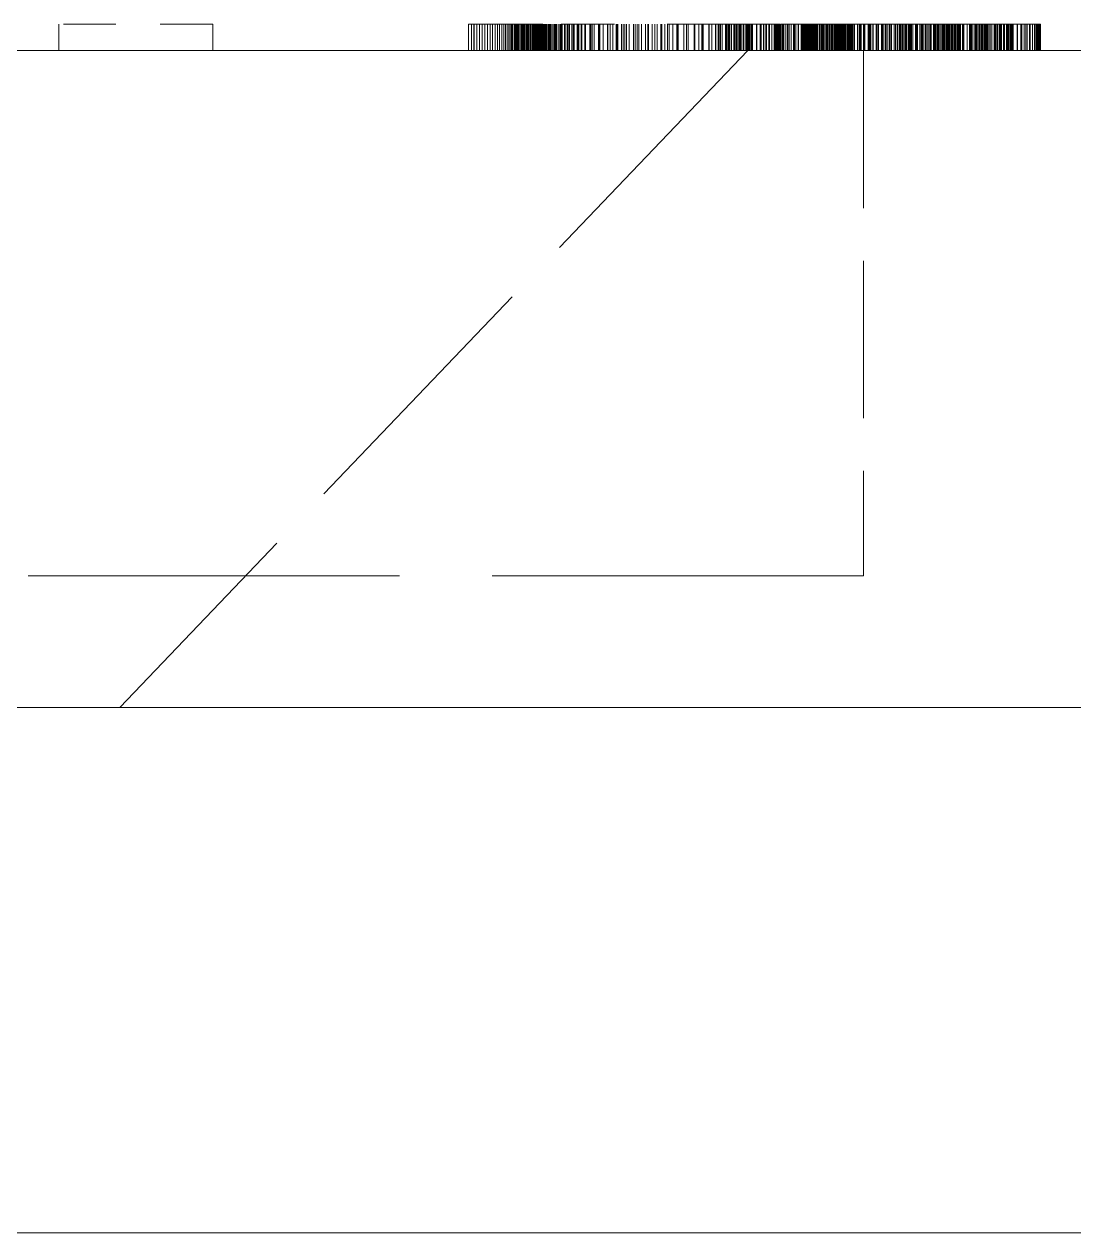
# Model space of a CAD drawing. Extents: x 23 to 587, y 4 to 413.
# Drawn here: x 219.877 to 221.875, y 192.674 to 194.974 of the extents above; entities that cross this region are included whole.
import ezdxf

# ---------------------------------------------------------------- set-up
doc = ezdxf.new("R2010")
doc.units = 0
doc.linetypes.add('DASHED', pattern=[15, 12, -3])
doc.layers.get('0').update_dxf_attribs({"lineweight": 13})

# ---------------------------------------------------------------- blocks, each defined once
blk = doc.blocks.new('BLOCK372')
at = {"color": 7, "linetype": 'DASHED', "lineweight": 13, "ltscale": 0.005423}
blk.add_line((229.6719, 127), (229.455, 127), dxfattribs=at)
at = {"color": 7, "linetype": 'DASHED', "lineweight": 13, "ltscale": 0.0025}
for p, q in [((229.455, 126.9), (229.455, 127)), ((230.0403, 126.9), (230.0403, 127)), ((231.0136, 126.9), (231.0136, 127)), ((231.0244, 126.9), (231.0244, 127)), ((231.0341, 126.9), (231.0341, 127)), ((231.035, 126.9), (231.035, 127)), ((231.0455, 126.9), (231.0455, 127)), ((231.0558, 126.9), (231.0558, 127)), ((231.066, 126.9), (231.066, 127)), ((231.076, 126.9), (231.076, 127)), ((231.0859, 126.9), (231.0859, 127)), ((231.0956, 126.9), (231.0956, 127)), ((231.1051, 126.9), (231.1051, 127)), ((231.1145, 126.9), (231.1145, 127)), ((231.1236, 126.9), (231.1236, 127)), ((231.1321, 126.9), (231.1321, 127)), ((231.1401, 126.9), (231.1401, 127)), ((231.1476, 126.9), (231.1476, 127)), ((231.1545, 126.9), (231.1545, 127)), ((231.1609, 126.9), (231.1609, 127)), ((231.1668, 126.9), (231.1668, 127)), ((231.1721, 126.9), (231.1721, 127)), ((231.177, 126.9), (231.177, 127)), ((231.1812, 126.9), (231.1812, 127)), ((231.1879, 126.9), (231.1879, 127)), ((231.1882, 126.9), (231.1882, 127)), ((231.1889, 126.9), (231.1889, 127)), ((231.1899, 126.9), (231.1899, 127)), ((231.1912, 126.9), (231.1912, 127)), ((231.1928, 126.9), (231.1928, 127)), ((231.1949, 126.9), (231.1949, 127)), ((231.1971, 126.9), (231.1971, 127)), ((231.1999, 126.9), (231.1999, 127)), ((231.2027, 126.9), (231.2027, 127)), ((231.2043, 126.9), (231.2043, 127)), ((231.2093, 126.9), (231.2093, 127)), ((231.2097, 126.9), (231.2097, 127)), ((231.2147, 126.9), (231.2147, 127)), ((231.2165, 126.9), (231.2165, 127)), ((231.2179, 126.9), (231.2179, 127)), ((231.2207, 126.9), (231.2207, 127)), ((231.2223, 126.9), (231.2223, 127)), ((231.2272, 126.9), (231.2272, 127)), ((231.2273, 126.9), (231.2273, 127)), ((231.2279, 126.9), (231.2279, 127)), ((231.2335, 126.9), (231.2335, 127)), ((231.2343, 126.9), (231.2343, 127)), ((231.2376, 126.9), (231.2376, 127)), ((231.2388, 126.9), (231.2388, 127)), ((231.2419, 126.9), (231.2419, 127)), ((231.244, 126.9), (231.244, 127)), ((231.2491, 126.9), (231.2491, 127)), ((231.2492, 126.9), (231.2492, 127)), ((231.25, 126.9), (231.25, 127)), ((231.2541, 126.9), (231.2541, 127)), ((231.2586, 126.9), (231.2586, 127)), ((231.2589, 126.9), (231.2589, 127)), ((231.2619, 126.9), (231.2619, 127)), ((231.2636, 126.9), (231.2636, 127)), ((231.2677, 126.9), (231.2677, 127)), ((231.2681, 126.9), (231.2681, 127)), ((231.2723, 126.9), (231.2723, 127)), ((231.2758, 126.9), (231.2758, 127)), ((231.2763, 126.9), (231.2763, 127)), ((231.2774, 126.9), (231.2774, 127)), ((231.2799, 126.9), (231.2799, 127)), ((231.2832, 126.9), (231.2832, 127)), ((231.2861, 126.9), (231.2861, 127)), ((231.2874, 126.9), (231.2874, 127)), ((231.2887, 126.9), (231.2887, 127)), ((231.2908, 126.9), (231.2908, 127)), ((231.291, 126.9), (231.291, 127)), ((231.2916, 126.9), (231.2916, 127)), ((231.2921, 126.9), (231.2921, 127)), ((231.2927, 126.9), (231.2927, 127)), ((231.293, 126.9), (231.293, 127)), ((231.2941, 126.9), (231.2941, 127)), ((231.2946, 126.9), (231.2946, 127)), ((231.2953, 126.9), (231.2953, 127)), ((231.2959, 126.9), (231.2959, 127)), ((231.2977, 126.9), (231.2977, 127)), ((231.2979, 126.9), (231.2979, 127)), ((231.2995, 126.9), (231.2995, 127)), ((231.3029, 126.9), (231.3029, 127)), ((231.3053, 126.9), (231.3053, 127)), ((231.307, 126.9), (231.307, 127)), ((231.3089, 126.9), (231.3089, 127)), ((231.3094, 126.9), (231.3094, 127)), ((231.3126, 126.9), (231.3126, 127)), ((231.3174, 126.9), (231.3174, 127)), ((231.3203, 126.9), (231.3203, 127)), ((231.3215, 126.9), (231.3215, 127)), ((231.3243, 126.9), (231.3243, 127)), ((231.3269, 126.9), (231.3269, 127)), ((231.3319, 126.9), (231.3319, 127)), ((231.3321, 126.9), (231.3321, 127)), ((231.3377, 126.9), (231.3377, 127)), ((231.3427, 126.9), (231.3427, 127)), ((231.3444, 126.9), (231.3444, 127)), ((231.348, 126.9), (231.348, 127)), ((231.35, 126.9), (231.35, 127)), ((231.3571, 126.9), (231.3571, 127)), ((231.3625, 126.9), (231.3625, 127)), ((231.3637, 126.9), (231.3637, 127)), ((231.3673, 126.9), (231.3673, 127)), ((231.3703, 126.9), (231.3703, 127)), ((231.3788, 126.9), (231.3788, 127)), ((231.3837, 126.9), (231.3837, 127)), ((231.384, 126.9), (231.384, 127)), ((231.39, 126.9), (231.39, 127)), ((231.3953, 126.9), (231.3953, 127)), ((231.398, 126.9), (231.398, 127)), ((231.4066, 126.9), (231.4066, 127)), ((231.4125, 126.9), (231.4125, 127)), ((231.4133, 126.9), (231.4133, 127)), ((231.416, 126.9), (231.416, 127)), ((231.4274, 126.9), (231.4274, 127)), ((231.4309, 126.9), (231.4309, 127)), ((231.4334, 126.9), (231.4334, 127)), ((231.4427, 126.9), (231.4427, 127)), ((231.4453, 126.9), (231.4453, 127)), ((231.4564, 126.9), (231.4564, 127)), ((231.4568, 126.9), (231.4568, 127)), ((231.4585, 126.9), (231.4585, 127)), ((231.4747, 126.9), (231.4747, 127)), ((231.4779, 126.9), (231.4779, 127)), ((231.4823, 126.9), (231.4823, 127)), ((231.4842, 126.9), (231.4842, 127)), ((231.4913, 126.9), (231.4913, 127)), ((231.5083, 126.9), (231.5083, 127)), ((231.5112, 126.9), (231.5112, 127)), ((231.5131, 126.9), (231.5131, 127)), ((231.5139, 126.9), (231.5139, 127)), ((231.5258, 126.9), (231.5258, 127)), ((231.5429, 126.9), (231.5429, 127)), ((231.5435, 126.9), (231.5435, 127)), ((231.5437, 126.9), (231.5437, 127)), ((231.5532, 126.9), (231.5532, 127)), ((231.5623, 126.9), (231.5623, 127)), ((231.5755, 126.9), (231.5755, 127)), ((231.5775, 126.9), (231.5775, 127)), ((231.582, 126.9), (231.582, 127)), ((231.5958, 126.9), (231.5958, 127)), ((231.6027, 126.9), (231.6027, 127)), ((231.609, 126.9), (231.609, 127)), ((231.6151, 126.9), (231.6151, 127)), ((231.6246, 126.9), (231.6246, 127)), ((231.6417, 126.9), (231.6417, 127)), ((231.6474, 126.9), (231.6474, 127)), ((231.6555, 126.9), (231.6555, 127)), ((231.6622, 126.9), (231.6622, 127)), ((231.6714, 126.9), (231.6714, 127)), ((231.6878, 126.9), (231.6878, 127)), ((231.6964, 126.9), (231.6964, 127)), ((231.6989, 126.9), (231.6989, 127)), ((231.7128, 126.9), (231.7128, 127)), ((231.7225, 126.9), (231.7225, 127)), ((231.731, 126.9), (231.731, 127)), ((231.7451, 126.9), (231.7451, 127)), ((231.7496, 126.9), (231.7496, 127)), ((231.7609, 126.9), (231.7609, 127)), ((231.7714, 126.9), (231.7714, 127)), ((231.7778, 126.9), (231.7778, 127)), ((231.7908, 126.9), (231.7908, 127)), ((231.8065, 126.9), (231.8065, 127)), ((231.8089, 126.9), (231.8089, 127)), ((231.811, 126.9), (231.811, 127)), ((231.8331, 126.9), (231.8331, 127)), ((231.8428, 126.9), (231.8428, 127)), ((231.8435, 126.9), (231.8435, 127)), ((231.8496, 126.9), (231.8496, 127)), ((231.8719, 126.9), (231.8719, 127)), ((231.873, 126.9), (231.873, 127)), ((231.8752, 126.9), (231.8752, 127)), ((231.8902, 126.9), (231.8902, 127)), ((231.9018, 126.9), (231.9018, 127)), ((231.904, 126.9), (231.904, 127)), ((231.9072, 126.9), (231.9072, 127)), ((231.9283, 126.9), (231.9283, 127)), ((231.929, 126.9), (231.929, 127)), ((231.93, 126.9), (231.93, 127)), ((231.9391, 126.9), (231.9391, 127)), ((231.953, 126.9), (231.953, 127)), ((231.954, 126.9), (231.954, 127)), ((231.9548, 126.9), (231.9548, 127)), ((231.9638, 126.9), (231.9638, 127)), ((231.9675, 126.9), (231.9675, 127)), ((231.9722, 126.9), (231.9722, 127)), ((231.9732, 126.9), (231.9732, 127)), ((231.9791, 126.9), (231.9791, 127)), ((231.9912, 126.9), (231.9912, 127)), ((231.9924, 126.9), (231.9924, 127)), ((231.9968, 126.9), (231.9968, 127)), ((232.0018, 126.9), (232.0018, 127)), ((232.004, 126.9), (232.004, 127)), ((232.0078, 126.9), (232.0078, 127)), ((232.0139, 126.9), (232.0139, 127)), ((232.0229, 126.9), (232.0229, 127)), ((232.0231, 126.9), (232.0231, 127)), ((232.0273, 126.9), (232.0273, 127)), ((232.0319, 126.9), (232.0319, 127)), ((232.0366, 126.9), (232.0366, 127)), ((232.0428, 126.9), (232.0428, 127)), ((232.0465, 126.9), (232.0465, 127)), ((232.0489, 126.9), (232.0489, 127)), ((232.0508, 126.9), (232.0508, 127)), ((232.0584, 126.9), (232.0584, 127)), ((232.0597, 126.9), (232.0597, 127)), ((232.0613, 126.9), (232.0613, 127)), ((232.0687, 126.9), (232.0687, 127)), ((232.0691, 126.9), (232.0691, 127)), ((232.0725, 126.9), (232.0725, 127)), ((232.0771, 126.9), (232.0771, 127)), ((232.0772, 126.9), (232.0772, 127)), ((232.0786, 126.9), (232.0786, 127)), ((232.0827, 126.9), (232.0827, 127)), ((232.0836, 126.9), (232.0836, 127)), ((232.084, 126.9), (232.084, 127)), ((232.0887, 126.9), (232.0887, 127)), ((232.0891, 126.9), (232.0891, 127)), ((232.0922, 126.9), (232.0922, 127)), ((232.0925, 126.9), (232.0925, 127)), ((232.0926, 126.9), (232.0926, 127)), ((232.0928, 126.9), (232.0928, 127)), ((232.094, 126.9), (232.094, 127)), ((232.0941, 126.9), (232.0941, 127)), ((232.0948, 126.9), (232.0948, 127)), ((232.1098, 126.9), (232.1098, 127)), ((232.111, 126.9), (232.111, 127)), ((232.1237, 126.9), (232.1237, 127)), ((232.1278, 126.9), (232.1278, 127)), ((232.1365, 126.9), (232.1365, 127)), ((232.1428, 126.9), (232.1428, 127)), ((232.1482, 126.9), (232.1482, 127)), ((232.1562, 126.9), (232.1562, 127)), ((232.1587, 126.9), (232.1587, 127)), ((232.1679, 126.9), (232.1679, 127)), ((232.1681, 126.9), (232.1681, 127)), ((232.1763, 126.9), (232.1763, 127)), ((232.1779, 126.9), (232.1779, 127)), ((232.1797, 126.9), (232.1797, 127)), ((232.18, 126.9), (232.18, 127)), ((232.1807, 126.9), (232.1807, 127)), ((232.1816, 126.9), (232.1816, 127)), ((232.183, 126.9), (232.183, 127)), ((232.1833, 126.9), (232.1833, 127)), ((232.1846, 126.9), (232.1846, 127)), ((232.1862, 126.9), (232.1862, 127)), ((232.1867, 126.9), (232.1867, 127)), ((232.1889, 126.9), (232.1889, 127)), ((232.189, 126.9), (232.189, 127)), ((232.1913, 126.9), (232.1913, 127)), ((232.1917, 126.9), (232.1917, 127)), ((232.1933, 126.9), (232.1933, 127)), ((232.1945, 126.9), (232.1945, 127)), ((232.1949, 126.9), (232.1949, 127)), ((232.1961, 126.9), (232.1961, 127)), ((232.1961, 126.9), (232.1961, 127)), ((232.1963, 126.9), (232.1963, 127)), ((232.1973, 126.9), (232.1973, 127)), ((232.198, 126.9), (232.198, 127)), ((232.1983, 126.9), (232.1983, 127)), ((232.2011, 126.9), (232.2011, 127)), ((232.2015, 126.9), (232.2015, 127)), ((232.2065, 126.9), (232.2065, 127)), ((232.2096, 126.9), (232.2096, 127)), ((232.2125, 126.9), (232.2125, 127)), ((232.219, 126.9), (232.219, 127)), ((232.2191, 126.9), (232.2191, 127)), ((232.2261, 126.9), (232.2261, 127)), ((232.2294, 126.9), (232.2294, 127)), ((232.2337, 126.9), (232.2337, 127)), ((232.241, 126.9), (232.241, 127)), ((232.2418, 126.9), (232.2418, 127)), ((232.2504, 126.9), (232.2504, 127)), ((232.2537, 126.9), (232.2537, 127)), ((232.2595, 126.9), (232.2595, 127)), ((232.2676, 126.9), (232.2676, 127)), ((232.2691, 126.9), (232.2691, 127)), ((232.2792, 126.9), (232.2792, 127)), ((232.2826, 126.9), (232.2826, 127)), ((232.2834, 126.9), (232.2834, 127)), ((232.2838, 126.9), (232.2838, 127)), ((232.2845, 126.9), (232.2845, 127)), ((232.2859, 126.9), (232.2859, 127)), ((232.2871, 126.9), (232.2871, 127)), ((232.2895, 126.9), (232.2895, 127)), ((232.2897, 126.9), (232.2897, 127)), ((232.2913, 126.9), (232.2913, 127)), ((232.2946, 126.9), (232.2946, 127)), ((232.2971, 126.9), (232.2971, 127)), ((232.2988, 126.9), (232.2988, 127)), ((232.3007, 126.9), (232.3007, 127)), ((232.3012, 126.9), (232.3012, 127)), ((232.3044, 126.9), (232.3044, 127)), ((232.3092, 126.9), (232.3092, 127)), ((232.3121, 126.9), (232.3121, 127)), ((232.3133, 126.9), (232.3133, 127)), ((232.3161, 126.9), (232.3161, 127)), ((232.3163, 126.9), (232.3163, 127)), ((232.3169, 126.9), (232.3169, 127)), ((232.317, 126.9), (232.317, 127)), ((232.3187, 126.9), (232.3187, 127)), ((232.3187, 126.9), (232.3187, 127)), ((232.319, 126.9), (232.319, 127)), ((232.3217, 126.9), (232.3217, 127)), ((232.3222, 126.9), (232.3222, 127)), ((232.3237, 126.9), (232.3237, 127)), ((232.3239, 126.9), (232.3239, 127)), ((232.326, 126.9), (232.326, 127)), ((232.3267, 126.9), (232.3267, 127)), ((232.3295, 126.9), (232.3295, 127)), ((232.3316, 126.9), (232.3316, 127)), ((232.3343, 126.9), (232.3343, 127)), ((232.3345, 126.9), (232.3345, 127)), ((232.3362, 126.9), (232.3362, 127)), ((232.3385, 126.9), (232.3385, 127)), ((232.3398, 126.9), (232.3398, 127)), ((232.3418, 126.9), (232.3418, 127)), ((232.3434, 126.9), (232.3434, 127)), ((232.3489, 126.9), (232.3489, 127)), ((232.354, 126.9), (232.354, 127)), ((232.3542, 126.9), (232.3542, 127)), ((232.3555, 126.9), (232.3555, 127)), ((232.3591, 126.9), (232.3591, 127)), ((232.3621, 126.9), (232.3621, 127)), ((232.3662, 126.9), (232.3662, 127)), ((232.3706, 126.9), (232.3706, 127)), ((232.3755, 126.9), (232.3755, 127)), ((232.3757, 126.9), (232.3757, 127)), ((232.3799, 126.9), (232.3799, 127)), ((232.3818, 126.9), (232.3818, 127)), ((232.3871, 126.9), (232.3871, 127)), ((232.3898, 126.9), (232.3898, 127)), ((232.3951, 126.9), (232.3951, 127)), ((232.3983, 126.9), (232.3983, 127)), ((232.4043, 126.9), (232.4043, 127)), ((232.4051, 126.9), (232.4051, 127)), ((232.4078, 126.9), (232.4078, 127)), ((232.4119, 126.9), (232.4119, 127)), ((232.4149, 126.9), (232.4149, 127)), ((232.415, 126.9), (232.415, 127)), ((232.4154, 126.9), (232.4154, 127)), ((232.4157, 126.9), (232.4157, 127)), ((232.4164, 126.9), (232.4164, 127)), ((232.417, 126.9), (232.417, 127)), ((232.418, 126.9), (232.418, 127)), ((232.4189, 126.9), (232.4189, 127)), ((232.4192, 126.9), (232.4192, 127)), ((232.4202, 126.9), (232.4202, 127)), ((232.4213, 126.9), (232.4213, 127)), ((232.4227, 126.9), (232.4227, 127)), ((232.423, 126.9), (232.423, 127)), ((232.4243, 126.9), (232.4243, 127)), ((232.4251, 126.9), (232.4251, 127)), ((232.4252, 126.9), (232.4252, 127)), ((232.4276, 126.9), (232.4276, 127)), ((232.4285, 126.9), (232.4285, 127)), ((232.4303, 126.9), (232.4303, 127)), ((232.4314, 126.9), (232.4314, 127)), ((232.4345, 126.9), (232.4345, 127)), ((232.4349, 126.9), (232.4349, 127)), ((232.4356, 126.9), (232.4356, 127)), ((232.4371, 126.9), (232.4371, 127)), ((232.4402, 126.9), (232.4402, 127)), ((232.4423, 126.9), (232.4423, 127)), ((232.4452, 126.9), (232.4452, 127)), ((232.4482, 126.9), (232.4482, 127)), ((232.4486, 126.9), (232.4486, 127)), ((232.4502, 126.9), (232.4502, 127)), ((232.4503, 126.9), (232.4503, 127)), ((232.4506, 126.9), (232.4506, 127)), ((232.4507, 126.9), (232.4507, 127)), ((232.4565, 126.9), (232.4565, 127)), ((232.46, 126.9), (232.46, 127)), ((232.4628, 126.9), (232.4628, 127)), ((232.4664, 126.9), (232.4664, 127)), ((232.4695, 126.9), (232.4695, 127)), ((232.4697, 126.9), (232.4697, 127)), ((232.4704, 126.9), (232.4704, 127)), ((232.4716, 126.9), (232.4716, 127)), ((232.4741, 126.9), (232.4741, 127)), ((232.476, 126.9), (232.476, 127)), ((232.4817, 126.9), (232.4817, 127)), ((232.4831, 126.9), (232.4831, 127)), ((232.494, 126.9), (232.494, 127)), ((232.4941, 126.9), (232.4941, 127)), ((232.5001, 126.9), (232.5001, 127)), ((232.5029, 126.9), (232.5029, 127)), ((232.5049, 126.9), (232.5049, 127)), ((232.5057, 126.9), (232.5057, 127)), ((232.5074, 126.9), (232.5074, 127)), ((232.517, 126.9), (232.517, 127)), ((232.5176, 126.9), (232.5176, 127)), ((232.5216, 126.9), (232.5216, 127)), ((232.5347, 126.9), (232.5347, 127)), ((232.5353, 126.9), (232.5353, 127)), ((232.5354, 126.9), (232.5354, 127)), ((232.5367, 126.9), (232.5367, 127)), ((232.5405, 126.9), (232.5405, 127)), ((232.5449, 126.9), (232.5449, 127)), ((232.5523, 126.9), (232.5523, 127)), ((232.5541, 126.9), (232.5541, 127)), ((232.5646, 126.9), (232.5646, 127)), ((232.5673, 126.9), (232.5673, 127)), ((232.5685, 126.9), (232.5685, 127)), ((232.5693, 126.9), (232.5693, 127)), ((232.5738, 126.9), (232.5738, 127)), ((232.5852, 126.9), (232.5852, 127)), ((232.5875, 126.9), (232.5875, 127)), ((232.5892, 126.9), (232.5892, 127)), ((232.5945, 126.9), (232.5945, 127)), ((232.6008, 126.9), (232.6008, 127)), ((232.6024, 126.9), (232.6024, 127)), ((232.6069, 126.9), (232.6069, 127)), ((232.6143, 126.9), (232.6143, 127)), ((232.6163, 126.9), (232.6163, 127)), ((232.6203, 126.9), (232.6203, 127)), ((232.6231, 126.9), (232.6231, 127)), ((232.6334, 126.9), (232.6334, 127)), ((232.6386, 126.9), (232.6386, 127)), ((232.6392, 126.9), (232.6392, 127)), ((232.64, 126.9), (232.64, 127)), ((232.6459, 126.9), (232.6459, 127)), ((232.6473, 126.9), (232.6473, 127)), ((232.6478, 126.9), (232.6478, 127)), ((232.654, 126.9), (232.654, 127)), ((232.6575, 126.9), (232.6575, 127)), ((232.6632, 126.9), (232.6632, 127)), ((232.6645, 126.9), (232.6645, 127)), ((232.6662, 126.9), (232.6662, 127)), ((232.6719, 126.9), (232.6719, 127)), ((232.677, 126.9), (232.677, 127)), ((232.6796, 126.9), (232.6796, 127)), ((232.6823, 126.9), (232.6823, 127)), ((232.6882, 126.9), (232.6882, 127)), ((232.6906, 126.9), (232.6906, 127)), ((232.6929, 126.9), (232.6929, 127)), ((232.6955, 126.9), (232.6955, 127)), ((232.697, 126.9), (232.697, 127)), ((232.6995, 126.9), (232.6995, 127)), ((232.7046, 126.9), (232.7046, 127)), ((232.7142, 126.9), (232.7142, 127)), ((232.7159, 126.9), (232.7159, 127)), ((232.7178, 126.9), (232.7178, 127)), ((232.7185, 126.9), (232.7185, 127)), ((232.7202, 126.9), (232.7202, 127)), ((232.7228, 126.9), (232.7228, 127)), ((232.7317, 126.9), (232.7317, 127)), ((232.7369, 126.9), (232.7369, 127)), ((232.7374, 126.9), (232.7374, 127)), ((232.7409, 126.9), (232.7409, 127)), ((232.7414, 126.9), (232.7414, 127)), ((232.7459, 126.9), (232.7459, 127)), ((232.7467, 126.9), (232.7467, 127)), ((232.7527, 126.9), (232.7527, 127)), ((232.7558, 126.9), (232.7558, 127)), ((232.7611, 126.9), (232.7611, 127)), ((232.7627, 126.9), (232.7627, 127)), ((232.7632, 126.9), (232.7632, 127)), ((232.7696, 126.9), (232.7696, 127)), ((232.7704, 126.9), (232.7704, 127)), ((232.7731, 126.9), (232.7731, 127)), ((232.7747, 126.9), (232.7747, 127)), ((232.7826, 126.9), (232.7826, 127)), ((232.784, 126.9), (232.784, 127)), ((232.7876, 126.9), (232.7876, 127)), ((232.7893, 126.9), (232.7893, 127)), ((232.7938, 126.9), (232.7938, 127)), ((232.7983, 126.9), (232.7983, 127)), ((232.7998, 126.9), (232.7998, 127)), ((232.8007, 126.9), (232.8007, 127)), ((232.8028, 126.9), (232.8028, 127)), ((232.8042, 126.9), (232.8042, 127)), ((232.8046, 126.9), (232.8046, 127)), ((232.8113, 126.9), (232.8113, 127)), ((232.8161, 126.9), (232.8161, 127)), ((232.818, 126.9), (232.818, 127)), ((232.8219, 126.9), (232.8219, 127)), ((232.8248, 126.9), (232.8248, 127)), ((232.8249, 126.9), (232.8249, 127)), ((232.8307, 126.9), (232.8307, 127)), ((232.8318, 126.9), (232.8318, 127)), ((232.8346, 126.9), (232.8346, 127)), ((232.8352, 126.9), (232.8352, 127)), ((232.8373, 126.9), (232.8373, 127)), ((232.8408, 126.9), (232.8408, 127)), ((232.8414, 126.9), (232.8414, 127)), ((232.8421, 126.9), (232.8421, 127)), ((232.8443, 126.9), (232.8443, 127)), ((232.8491, 126.9), (232.8491, 127)), ((232.8524, 126.9), (232.8524, 127)), ((232.8565, 126.9), (232.8565, 127)), ((232.8574, 126.9), (232.8574, 127)), ((232.8615, 126.9), (232.8615, 127)), ((232.8629, 126.9), (232.8629, 127)), ((232.8631, 126.9), (232.8631, 127)), ((232.8636, 126.9), (232.8636, 127)), ((232.8648, 126.9), (232.8648, 127)), ((232.867, 126.9), (232.867, 127)), ((232.8689, 126.9), (232.8689, 127)), ((232.8691, 126.9), (232.8691, 127)), ((232.874, 126.9), (232.874, 127)), ((232.8752, 126.9), (232.8752, 127)), ((232.8763, 126.9), (232.8763, 127)), ((232.8782, 126.9), (232.8782, 127)), ((232.8799, 126.9), (232.8799, 127)), ((232.8803, 126.9), (232.8803, 127)), ((232.882, 126.9), (232.882, 127)), ((232.8821, 126.9), (232.8821, 127)), ((232.8832, 126.9), (232.8832, 127)), ((232.8845, 126.9), (232.8845, 127)), ((232.8851, 126.9), (232.8851, 127)), ((232.8855, 126.9), (232.8855, 127)), ((232.8936, 126.9), (232.8936, 127)), ((232.8941, 126.9), (232.8941, 127)), ((232.8958, 126.9), (232.8958, 127)), ((232.8965, 126.9), (232.8965, 127)), ((232.899, 126.9), (232.899, 127)), ((232.9108, 126.9), (232.9108, 127)), ((232.9114, 126.9), (232.9114, 127)), ((232.92, 126.9), (232.92, 127)), ((232.9208, 126.9), (232.9208, 127)), ((232.9217, 126.9), (232.9217, 127)), ((232.9252, 126.9), (232.9252, 127)), ((232.9264, 126.9), (232.9264, 127)), ((232.9308, 126.9), (232.9308, 127)), ((232.9377, 126.9), (232.9377, 127)), ((232.9435, 126.9), (232.9435, 127)), ((232.9448, 126.9), (232.9448, 127)), ((232.9466, 126.9), (232.9466, 127)), ((232.949, 126.9), (232.949, 127)), ((232.9556, 126.9), (232.9556, 127)), ((232.9579, 126.9), (232.9579, 127)), ((232.9591, 126.9), (232.9591, 127)), ((232.9592, 126.9), (232.9592, 127)), ((232.965, 126.9), (232.965, 127)), ((232.968, 126.9), (232.968, 127)), ((232.9696, 126.9), (232.9696, 127)), ((232.9709, 126.9), (232.9709, 127)), ((232.9757, 126.9), (232.9757, 127)), ((232.9786, 126.9), (232.9786, 127)), ((232.983, 126.9), (232.983, 127)), ((232.983, 126.9), (232.983, 127)), ((232.9842, 126.9), (232.9842, 127)), ((232.9849, 126.9), (232.9849, 127)), ((232.9875, 126.9), (232.9875, 127)), ((232.9885, 126.9), (232.9885, 127)), ((232.9886, 126.9), (232.9886, 127)), ((232.9893, 126.9), (232.9893, 127)), ((232.9936, 126.9), (232.9936, 127)), ((232.9995, 126.9), (232.9995, 127)), ((233.0057, 126.9), (233.0057, 127)), ((233.0147, 126.9), (233.0147, 127)), ((233.0149, 126.9), (233.0149, 127)), ((233.0191, 126.9), (233.0191, 127)), ((233.0237, 126.9), (233.0237, 127)), ((233.0284, 126.9), (233.0284, 127)), ((233.0346, 126.9), (233.0346, 127)), ((233.0382, 126.9), (233.0382, 127)), ((233.0407, 126.9), (233.0407, 127)), ((233.0425, 126.9), (233.0425, 127)), ((233.0502, 126.9), (233.0502, 127)), ((233.0515, 126.9), (233.0515, 127)), ((233.0531, 126.9), (233.0531, 127)), ((233.0605, 126.9), (233.0605, 127)), ((233.0609, 126.9), (233.0609, 127)), ((233.0643, 126.9), (233.0643, 127)), ((233.0689, 126.9), (233.0689, 127)), ((233.069, 126.9), (233.069, 127)), ((233.0704, 126.9), (233.0704, 127)), ((233.0754, 126.9), (233.0754, 127)), ((233.0758, 126.9), (233.0758, 127)), ((233.0805, 126.9), (233.0805, 127)), ((233.0809, 126.9), (233.0809, 127)), ((233.084, 126.9), (233.084, 127)), ((233.0842, 126.9), (233.0842, 127)), ((233.0844, 126.9), (233.0844, 127)), ((233.0858, 126.9), (233.0858, 127)), ((233.0859, 126.9), (233.0859, 127)), ((233.0866, 126.9), (233.0866, 127)), ((233.1016, 126.9), (233.1016, 127)), ((233.1028, 126.9), (233.1028, 127)), ((233.1155, 126.9), (233.1155, 127)), ((233.1196, 126.9), (233.1196, 127)), ((233.1283, 126.9), (233.1283, 127)), ((233.1346, 126.9), (233.1346, 127)), ((233.14, 126.9), (233.14, 127)), ((233.148, 126.9), (233.148, 127)), ((233.1505, 126.9), (233.1505, 127)), ((233.1597, 126.9), (233.1597, 127)), ((233.1598, 126.9), (233.1598, 127)), ((233.1681, 126.9), (233.1681, 127)), ((233.1697, 126.9), (233.1697, 127)), ((233.1751, 126.9), (233.1751, 127)), ((233.178, 126.9), (233.178, 127)), ((233.1808, 126.9), (233.1808, 127)), ((233.183, 126.9), (233.183, 127)), ((233.1851, 126.9), (233.1851, 127)), ((233.1867, 126.9), (233.1867, 127)), ((233.1881, 126.9), (233.1881, 127)), ((233.1891, 126.9), (233.1891, 127)), ((233.1898, 126.9), (233.1898, 127)), ((233.1901, 126.9), (233.1901, 127))]:
    blk.add_line(p, q, dxfattribs=at)
at = {"color": 7, "linetype": 'DASHED', "lineweight": 13, "ltscale": 0.00921}
blk.add_line((230.0403, 127), (229.6719, 127), dxfattribs=at)
at = {"color": 7, "linetype": 'DASHED', "lineweight": 13, "ltscale": 0.000269524}
blk.add_line((231.0244, 127), (231.0136, 127), dxfattribs=at)
at = {"color": 7, "linetype": 'DASHED', "lineweight": 13, "ltscale": 0.000265602}
blk.add_line((231.035, 127), (231.0244, 127), dxfattribs=at)
at = {"color": 7, "linetype": 'DASHED', "lineweight": 13, "ltscale": 0.000261927}
blk.add_line((231.0455, 127), (231.035, 127), dxfattribs=at)
at = {"color": 7, "linetype": 'DASHED', "lineweight": 13, "ltscale": 0.000257818}
blk.add_line((231.0558, 127), (231.0455, 127), dxfattribs=at)
at = {"color": 7, "linetype": 'DASHED', "lineweight": 13, "ltscale": 0.000254331}
blk.add_line((231.066, 127), (231.0558, 127), dxfattribs=at)
at = {"color": 7, "linetype": 'DASHED', "lineweight": 13, "ltscale": 0.000250422}
blk.add_line((231.076, 127), (231.066, 127), dxfattribs=at)
at = {"color": 7, "linetype": 'DASHED', "lineweight": 13, "ltscale": 0.000246348}
blk.add_line((231.0859, 127), (231.076, 127), dxfattribs=at)
at = {"color": 7, "linetype": 'DASHED', "lineweight": 13, "ltscale": 0.000242463}
blk.add_line((231.0956, 127), (231.0859, 127), dxfattribs=at)
at = {"color": 7, "linetype": 'DASHED', "lineweight": 13, "ltscale": 0.00023874}
blk.add_line((231.1051, 127), (231.0956, 127), dxfattribs=at)
at = {"color": 7, "linetype": 'DASHED', "lineweight": 13, "ltscale": 0.000235059}
blk.add_line((231.1145, 127), (231.1051, 127), dxfattribs=at)
at = {"color": 7, "linetype": 'DASHED', "lineweight": 13, "ltscale": 0.000226268}
blk.add_line((231.1236, 127), (231.1145, 127), dxfattribs=at)
at = {"color": 7, "linetype": 'DASHED', "lineweight": 13, "ltscale": 0.000213129}
blk.add_line((231.1321, 127), (231.1236, 127), dxfattribs=at)
at = {"color": 7, "linetype": 'DASHED', "lineweight": 13, "ltscale": 0.000200022}
blk.add_line((231.1401, 127), (231.1321, 127), dxfattribs=at)
at = {"color": 7, "linetype": 'DASHED', "lineweight": 13, "ltscale": 0.000186545}
blk.add_line((231.1476, 127), (231.1401, 127), dxfattribs=at)
at = {"color": 7, "linetype": 'DASHED', "lineweight": 13, "ltscale": 0.000173576}
blk.add_line((231.1545, 127), (231.1476, 127), dxfattribs=at)
at = {"color": 7, "linetype": 'DASHED', "lineweight": 13, "ltscale": 0.000160125}
blk.add_line((231.1609, 127), (231.1545, 127), dxfattribs=at)
at = {"color": 7, "linetype": 'DASHED', "lineweight": 13, "ltscale": 0.000146961}
blk.add_line((231.1668, 127), (231.1609, 127), dxfattribs=at)
at = {"color": 7, "linetype": 'DASHED', "lineweight": 13, "ltscale": 0.000133879}
blk.add_line((231.1721, 127), (231.1668, 127), dxfattribs=at)
at = {"color": 7, "linetype": 'DASHED', "lineweight": 13, "ltscale": 0.000120378}
blk.add_line((231.177, 127), (231.1721, 127), dxfattribs=at)
at = {"color": 7, "linetype": 'DASHED', "lineweight": 13, "ltscale": 0.00010704}
blk.add_line((231.1812, 127), (231.177, 127), dxfattribs=at)
at = {"color": 7, "linetype": 'DASHED', "lineweight": 13, "ltscale": 0.002866}
blk.add_line((231.2959, 127), (231.1812, 127), dxfattribs=at)
at = {"color": 7, "linetype": 'DASHED', "lineweight": 13, "ltscale": 0.016908}
blk.add_line((231.9722, 127), (231.2959, 127), dxfattribs=at)
at = {"color": 7, "linetype": 'DASHED', "lineweight": 13, "ltscale": 0.000794594}
blk.add_line((232.004, 127), (231.9722, 127), dxfattribs=at)
at = {"color": 7, "linetype": 'DASHED', "lineweight": 13, "ltscale": 0.00076241}
for p, q in [((232.0273, 127), (231.9968, 127)), ((233.0191, 127), (232.9886, 127))]:
    blk.add_line(p, q, dxfattribs=at)
at = {"color": 7, "linetype": 'DASHED', "lineweight": 13, "ltscale": 0.000586469}
for p, q in [((232.0508, 127), (232.0273, 127)), ((233.0425, 127), (233.0191, 127))]:
    blk.add_line(p, q, dxfattribs=at)
at = {"color": 7, "linetype": 'DASHED', "lineweight": 13, "ltscale": 0.000544463}
for p, q in [((232.0725, 127), (232.0508, 127)), ((233.0643, 127), (233.0425, 127))]:
    blk.add_line(p, q, dxfattribs=at)
at = {"color": 7, "linetype": 'DASHED', "lineweight": 13, "ltscale": 0.000502443}
for p, q in [((232.0926, 127), (232.0725, 127)), ((233.0844, 127), (233.0643, 127))]:
    blk.add_line(p, q, dxfattribs=at)
at = {"color": 7, "linetype": 'DASHED', "lineweight": 13, "ltscale": 0.000460243}
blk.add_line((232.111, 127), (232.0926, 127), dxfattribs=at)
at = {"color": 7, "linetype": 'DASHED', "lineweight": 13, "ltscale": 0.000418568}
blk.add_line((232.1278, 127), (232.111, 127), dxfattribs=at)
at = {"color": 7, "linetype": 'DASHED', "lineweight": 13, "ltscale": 0.000376193}
for p, q in [((232.1428, 127), (232.1278, 127)), ((233.1346, 127), (233.1196, 127))]:
    blk.add_line(p, q, dxfattribs=at)
at = {"color": 7, "linetype": 'DASHED', "lineweight": 13, "ltscale": 0.000334342}
for p, q in [((232.1562, 127), (232.1428, 127)), ((233.148, 127), (233.1346, 127))]:
    blk.add_line(p, q, dxfattribs=at)
at = {"color": 7, "linetype": 'DASHED', "lineweight": 13, "ltscale": 0.000292335}
for p, q in [((232.1679, 127), (232.1562, 127)), ((233.1597, 127), (233.148, 127))]:
    blk.add_line(p, q, dxfattribs=at)
at = {"color": 7, "linetype": 'DASHED', "lineweight": 13, "ltscale": 0.000250322}
for p, q in [((232.1779, 127), (232.1679, 127)), ((233.1697, 127), (233.1597, 127))]:
    blk.add_line(p, q, dxfattribs=at)
at = {"color": 7, "linetype": 'DASHED', "lineweight": 13, "ltscale": 0.000208116}
blk.add_line((232.1862, 127), (232.1779, 127), dxfattribs=at)
at = {"color": 7, "linetype": 'DASHED', "lineweight": 13, "ltscale": 0.000125239}
for p, q in [((232.1913, 127), (232.1862, 127)), ((233.183, 127), (233.178, 127))]:
    blk.add_line(p, q, dxfattribs=at)
at = {"color": 7, "linetype": 'DASHED', "lineweight": 13, "ltscale": 9.21219e-05}
for p, q in [((232.1949, 127), (232.1913, 127)), ((233.1867, 127), (233.183, 127))]:
    blk.add_line(p, q, dxfattribs=at)
at = {"color": 7, "linetype": 'DASHED', "lineweight": 13, "ltscale": 5.88173e-05}
for p, q in [((232.1973, 127), (232.1949, 127)), ((233.1891, 127), (233.1867, 127))]:
    blk.add_line(p, q, dxfattribs=at)
at = {"color": 7, "linetype": 'DASHED', "lineweight": 13, "ltscale": 2.51441e-05}
for p, q in [((232.1983, 127), (232.1973, 127)), ((233.1901, 127), (233.1891, 127))]:
    blk.add_line(p, q, dxfattribs=at)
at = {"color": 7, "linetype": 'DASHED', "lineweight": 13, "ltscale": 0.005671}
blk.add_line((232.4251, 127), (232.1983, 127), dxfattribs=at)
at = {"color": 7, "linetype": 'DASHED', "lineweight": 13, "ltscale": 0.000204692}
blk.add_line((232.2096, 127), (232.2015, 127), dxfattribs=at)
at = {"color": 7, "linetype": 'DASHED', "lineweight": 13, "ltscale": 0.000232797}
blk.add_line((232.219, 127), (232.2096, 127), dxfattribs=at)
at = {"color": 7, "linetype": 'DASHED', "lineweight": 13, "ltscale": 0.000261301}
blk.add_line((232.2294, 127), (232.219, 127), dxfattribs=at)
at = {"color": 7, "linetype": 'DASHED', "lineweight": 13, "ltscale": 0.000289992}
blk.add_line((232.241, 127), (232.2294, 127), dxfattribs=at)
at = {"color": 7, "linetype": 'DASHED', "lineweight": 13, "ltscale": 0.000318103}
blk.add_line((232.2537, 127), (232.241, 127), dxfattribs=at)
at = {"color": 7, "linetype": 'DASHED', "lineweight": 13, "ltscale": 0.000346962}
blk.add_line((232.2676, 127), (232.2537, 127), dxfattribs=at)
at = {"color": 7, "linetype": 'DASHED', "lineweight": 13, "ltscale": 0.000375298}
blk.add_line((232.2826, 127), (232.2676, 127), dxfattribs=at)
at = {"color": 7, "linetype": 'DASHED', "lineweight": 13, "ltscale": 0.000403588}
blk.add_line((232.2988, 127), (232.2826, 127), dxfattribs=at)
at = {"color": 7, "linetype": 'DASHED', "lineweight": 13, "ltscale": 0.000432292}
blk.add_line((232.3161, 127), (232.2988, 127), dxfattribs=at)
at = {"color": 7, "linetype": 'DASHED', "lineweight": 13, "ltscale": 0.000460591}
blk.add_line((232.3345, 127), (232.3161, 127), dxfattribs=at)
at = {"color": 7, "linetype": 'DASHED', "lineweight": 13, "ltscale": 0.00010806}
blk.add_line((232.326, 127), (232.3217, 127), dxfattribs=at)
at = {"color": 7, "linetype": 'DASHED', "lineweight": 13, "ltscale": 0.000139284}
blk.add_line((232.3316, 127), (232.326, 127), dxfattribs=at)
at = {"color": 7, "linetype": 'DASHED', "lineweight": 13, "ltscale": 0.000171039}
blk.add_line((232.3385, 127), (232.3316, 127), dxfattribs=at)
at = {"color": 7, "linetype": 'DASHED', "lineweight": 13, "ltscale": 0.000494062}
blk.add_line((232.3542, 127), (232.3345, 127), dxfattribs=at)
at = {"color": 7, "linetype": 'DASHED', "lineweight": 13, "ltscale": 0.00053213}
blk.add_line((232.3755, 127), (232.3542, 127), dxfattribs=at)
at = {"color": 7, "linetype": 'DASHED', "lineweight": 13, "ltscale": 0.000570432}
blk.add_line((232.3983, 127), (232.3755, 127), dxfattribs=at)
at = {"color": 7, "linetype": 'DASHED', "lineweight": 13, "ltscale": 0.000608499}
blk.add_line((232.4227, 127), (232.3983, 127), dxfattribs=at)
at = {"color": 7, "linetype": 'DASHED', "lineweight": 13, "ltscale": 0.000646584}
blk.add_line((232.4486, 127), (232.4227, 127), dxfattribs=at)
at = {"color": 7, "linetype": 'DASHED', "lineweight": 13, "ltscale": 0.001109}
blk.add_line((232.4695, 127), (232.4251, 127), dxfattribs=at)
at = {"color": 7, "linetype": 'DASHED', "lineweight": 13, "ltscale": 0.000685031}
blk.add_line((232.476, 127), (232.4486, 127), dxfattribs=at)
at = {"color": 7, "linetype": 'DASHED', "lineweight": 13, "ltscale": 0.000283511}
blk.add_line((232.4817, 127), (232.4704, 127), dxfattribs=at)
at = {"color": 7, "linetype": 'DASHED', "lineweight": 13, "ltscale": 0.000722953}
blk.add_line((232.5049, 127), (232.476, 127), dxfattribs=at)
at = {"color": 7, "linetype": 'DASHED', "lineweight": 13, "ltscale": 0.000308035}
blk.add_line((232.4941, 127), (232.4817, 127), dxfattribs=at)
at = {"color": 7, "linetype": 'DASHED', "lineweight": 13, "ltscale": 0.000332615}
blk.add_line((232.5074, 127), (232.4941, 127), dxfattribs=at)
at = {"color": 7, "linetype": 'DASHED', "lineweight": 13, "ltscale": 0.000761015}
blk.add_line((232.5353, 127), (232.5049, 127), dxfattribs=at)
at = {"color": 7, "linetype": 'DASHED', "lineweight": 13, "ltscale": 0.000357157}
blk.add_line((232.5216, 127), (232.5074, 127), dxfattribs=at)
at = {"color": 7, "linetype": 'DASHED', "lineweight": 13, "ltscale": 0.000376647}
blk.add_line((232.5367, 127), (232.5216, 127), dxfattribs=at)
at = {"color": 7, "linetype": 'DASHED', "lineweight": 13, "ltscale": 0.000799485}
blk.add_line((232.5673, 127), (232.5353, 127), dxfattribs=at)
at = {"color": 7, "linetype": 'DASHED', "lineweight": 13, "ltscale": 0.000390142}
blk.add_line((232.5523, 127), (232.5367, 127), dxfattribs=at)
at = {"color": 7, "linetype": 'DASHED', "lineweight": 13, "ltscale": 0.000404007}
blk.add_line((232.5685, 127), (232.5523, 127), dxfattribs=at)
at = {"color": 7, "linetype": 'DASHED', "lineweight": 13, "ltscale": 0.000837384}
blk.add_line((232.6008, 127), (232.5673, 127), dxfattribs=at)
at = {"color": 7, "linetype": 'DASHED', "lineweight": 13, "ltscale": 0.000417848}
blk.add_line((232.5852, 127), (232.5685, 127), dxfattribs=at)
at = {"color": 7, "linetype": 'DASHED', "lineweight": 13, "ltscale": 0.000431349}
blk.add_line((232.6024, 127), (232.5852, 127), dxfattribs=at)
at = {"color": 7, "linetype": 'DASHED', "lineweight": 13, "ltscale": 0.001329}
blk.add_line((232.654, 127), (232.6008, 127), dxfattribs=at)
at = {"color": 7, "linetype": 'DASHED', "lineweight": 13, "ltscale": 0.000445553}
blk.add_line((232.6203, 127), (232.6024, 127), dxfattribs=at)
at = {"color": 7, "linetype": 'DASHED', "lineweight": 13, "ltscale": 0.000618012}
blk.add_line((232.6478, 127), (232.6231, 127), dxfattribs=at)
at = {"color": 7, "linetype": 'DASHED', "lineweight": 13, "ltscale": 0.000603567}
blk.add_line((232.6719, 127), (232.6478, 127), dxfattribs=at)
at = {"color": 7, "linetype": 'DASHED', "lineweight": 13, "ltscale": 0.001266}
blk.add_line((232.7046, 127), (232.654, 127), dxfattribs=at)
at = {"color": 7, "linetype": 'DASHED', "lineweight": 13, "ltscale": 0.000589278}
blk.add_line((232.6955, 127), (232.6719, 127), dxfattribs=at)
at = {"color": 7, "linetype": 'DASHED', "lineweight": 13, "ltscale": 0.000574809}
blk.add_line((232.7185, 127), (232.6955, 127), dxfattribs=at)
at = {"color": 7, "linetype": 'DASHED', "lineweight": 13, "ltscale": 0.001203}
blk.add_line((232.7527, 127), (232.7046, 127), dxfattribs=at)
at = {"color": 7, "linetype": 'DASHED', "lineweight": 13, "ltscale": 0.000560159}
blk.add_line((232.7409, 127), (232.7185, 127), dxfattribs=at)
at = {"color": 7, "linetype": 'DASHED', "lineweight": 13, "ltscale": 0.00054569}
blk.add_line((232.7627, 127), (232.7409, 127), dxfattribs=at)
at = {"color": 7, "linetype": 'DASHED', "lineweight": 13, "ltscale": 0.00114}
blk.add_line((232.7983, 127), (232.7527, 127), dxfattribs=at)
at = {"color": 7, "linetype": 'DASHED', "lineweight": 13, "ltscale": 0.000531408}
blk.add_line((232.784, 127), (232.7627, 127), dxfattribs=at)
at = {"color": 7, "linetype": 'DASHED', "lineweight": 13, "ltscale": 0.00051657}
blk.add_line((232.8046, 127), (232.784, 127), dxfattribs=at)
at = {"color": 7, "linetype": 'DASHED', "lineweight": 13, "ltscale": 0.001077}
blk.add_line((232.8414, 127), (232.7983, 127), dxfattribs=at)
at = {"color": 7, "linetype": 'DASHED', "lineweight": 13, "ltscale": 0.000502675}
blk.add_line((232.8248, 127), (232.8046, 127), dxfattribs=at)
at = {"color": 7, "linetype": 'DASHED', "lineweight": 13, "ltscale": 0.000487837}
blk.add_line((232.8443, 127), (232.8248, 127), dxfattribs=at)
at = {"color": 7, "linetype": 'DASHED', "lineweight": 13, "ltscale": 0.001015}
blk.add_line((232.882, 127), (232.8414, 127), dxfattribs=at)
at = {"color": 7, "linetype": 'DASHED', "lineweight": 13, "ltscale": 0.000465336}
blk.add_line((232.8629, 127), (232.8443, 127), dxfattribs=at)
at = {"color": 7, "linetype": 'DASHED', "lineweight": 13, "ltscale": 0.000435002}
blk.add_line((232.8803, 127), (232.8629, 127), dxfattribs=at)
at = {"color": 7, "linetype": 'DASHED', "lineweight": 13, "ltscale": 0.000404473}
blk.add_line((232.8965, 127), (232.8803, 127), dxfattribs=at)
at = {"color": 7, "linetype": 'DASHED', "lineweight": 13, "ltscale": 0.000951259}
blk.add_line((232.92, 127), (232.882, 127), dxfattribs=at)
at = {"color": 7, "linetype": 'DASHED', "lineweight": 13, "ltscale": 0.000374364}
blk.add_line((232.9114, 127), (232.8965, 127), dxfattribs=at)
at = {"color": 7, "linetype": 'DASHED', "lineweight": 13, "ltscale": 0.000343805}
blk.add_line((232.9252, 127), (232.9114, 127), dxfattribs=at)
at = {"color": 7, "linetype": 'DASHED', "lineweight": 13, "ltscale": 0.000888174}
blk.add_line((232.9556, 127), (232.92, 127), dxfattribs=at)
at = {"color": 7, "linetype": 'DASHED', "lineweight": 13, "ltscale": 0.000313494}
blk.add_line((232.9377, 127), (232.9252, 127), dxfattribs=at)
at = {"color": 7, "linetype": 'DASHED', "lineweight": 13, "ltscale": 0.000282798}
blk.add_line((232.949, 127), (232.9377, 127), dxfattribs=at)
at = {"color": 7, "linetype": 'DASHED', "lineweight": 13, "ltscale": 0.000252439}
blk.add_line((232.9591, 127), (232.949, 127), dxfattribs=at)
at = {"color": 7, "linetype": 'DASHED', "lineweight": 13, "ltscale": 0.000825494}
blk.add_line((232.9886, 127), (232.9556, 127), dxfattribs=at)
at = {"color": 7, "linetype": 'DASHED', "lineweight": 13, "ltscale": 0.000222498}
blk.add_line((232.968, 127), (232.9591, 127), dxfattribs=at)
at = {"color": 7, "linetype": 'DASHED', "lineweight": 13, "ltscale": 0.000191795}
blk.add_line((232.9757, 127), (232.968, 127), dxfattribs=at)
at = {"color": 7, "linetype": 'DASHED', "lineweight": 13, "ltscale": 0.000181231}
blk.add_line((232.983, 127), (232.9757, 127), dxfattribs=at)
at = {"color": 7, "linetype": 'DASHED', "lineweight": 13, "ltscale": 0.000113739}
blk.add_line((232.9875, 127), (232.983, 127), dxfattribs=at)
at = {"color": 7, "linetype": 'DASHED', "lineweight": 13, "ltscale": 4.60779e-05}
blk.add_line((232.9893, 127), (232.9875, 127), dxfattribs=at)
at = {"color": 7, "linetype": 'DASHED', "lineweight": 13, "ltscale": 0.000460219}
blk.add_line((233.1028, 127), (233.0844, 127), dxfattribs=at)
at = {"color": 7, "linetype": 'DASHED', "lineweight": 13, "ltscale": 0.000418592}
blk.add_line((233.1196, 127), (233.1028, 127), dxfattribs=at)
at = {"color": 7, "linetype": 'DASHED', "lineweight": 13, "ltscale": 0.000208091}
blk.add_line((233.178, 127), (233.1697, 127), dxfattribs=at)
at = {"color": 7, "linetype": 'DASHED', "lineweight": 13, "ltscale": 0.341421}
blk.add_line((222.39, 126.9), (236.0469, 126.9), dxfattribs=at)
at = {"color": 7, "linetype": 'DASHED', "lineweight": 13, "ltscale": 0.143411}
blk.add_line((231.3265, 126.9), (225.59, 126.9), dxfattribs=at)
at = {"color": 7, "linetype": 'DASHED', "lineweight": 13, "ltscale": 0.086459}
blk.add_line((232.0763, 126.9), (229.6867, 124.4), dxfattribs=at)
at = {"color": 7, "linetype": 'DASHED', "lineweight": 13, "ltscale": 2.72336e-05}
blk.add_line((231.2916, 126.9), (231.2927, 126.9), dxfattribs=at)
at = {"color": 7, "linetype": 'DASHED', "lineweight": 13, "ltscale": 6.58656e-05}
blk.add_line((231.2927, 126.9), (231.2953, 126.9), dxfattribs=at)
at = {"color": 7, "linetype": 'DASHED', "lineweight": 13, "ltscale": 0.000105012}
blk.add_line((231.2953, 126.9), (231.2995, 126.9), dxfattribs=at)
at = {"color": 7, "linetype": 'DASHED', "lineweight": 13, "ltscale": 0.000144369}
blk.add_line((231.2995, 126.9), (231.3053, 126.9), dxfattribs=at)
at = {"color": 7, "linetype": 'DASHED', "lineweight": 13, "ltscale": 0.000182983}
blk.add_line((231.3053, 126.9), (231.3126, 126.9), dxfattribs=at)
at = {"color": 7, "linetype": 'DASHED', "lineweight": 13, "ltscale": 0.000222178}
blk.add_line((231.3126, 126.9), (231.3215, 126.9), dxfattribs=at)
at = {"color": 7, "linetype": 'DASHED', "lineweight": 13, "ltscale": 0.000261142}
blk.add_line((231.3215, 126.9), (231.3319, 126.9), dxfattribs=at)
at = {"color": 7, "linetype": 'DASHED', "lineweight": 13, "ltscale": 0.000400645}
blk.add_line((231.3319, 126.9), (231.348, 126.9), dxfattribs=at)
at = {"color": 7, "linetype": 'DASHED', "lineweight": 13, "ltscale": 0.000483913}
blk.add_line((231.348, 126.9), (231.3673, 126.9), dxfattribs=at)
at = {"color": 7, "linetype": 'DASHED', "lineweight": 13, "ltscale": 0.000566827}
blk.add_line((231.3673, 126.9), (231.39, 126.9), dxfattribs=at)
at = {"color": 7, "linetype": 'DASHED', "lineweight": 13, "ltscale": 0.000649538}
blk.add_line((231.39, 126.9), (231.416, 126.9), dxfattribs=at)
at = {"color": 7, "linetype": 'DASHED', "lineweight": 13, "ltscale": 0.000733177}
blk.add_line((231.416, 126.9), (231.4453, 126.9), dxfattribs=at)
at = {"color": 7, "linetype": 'DASHED', "lineweight": 13, "ltscale": 0.00081572}
blk.add_line((231.4453, 126.9), (231.4779, 126.9), dxfattribs=at)
at = {"color": 7, "linetype": 'DASHED', "lineweight": 13, "ltscale": 0.000898625}
blk.add_line((231.4779, 126.9), (231.5139, 126.9), dxfattribs=at)
at = {"color": 7, "linetype": 'DASHED', "lineweight": 13, "ltscale": 0.00098207}
blk.add_line((231.5139, 126.9), (231.5532, 126.9), dxfattribs=at)
at = {"color": 7, "linetype": 'DASHED', "lineweight": 13, "ltscale": 0.001065}
blk.add_line((231.5532, 126.9), (231.5958, 126.9), dxfattribs=at)
at = {"color": 7, "linetype": 'DASHED', "lineweight": 13, "ltscale": 0.001148}
blk.add_line((231.5958, 126.9), (231.6417, 126.9), dxfattribs=at)
at = {"color": 7, "linetype": 'DASHED', "lineweight": 13, "ltscale": 0.001153}
blk.add_line((231.6417, 126.9), (231.6878, 126.9), dxfattribs=at)
at = {"color": 7, "linetype": 'DASHED', "lineweight": 13, "ltscale": 0.001081}
blk.add_line((231.6878, 126.9), (231.731, 126.9), dxfattribs=at)
at = {"color": 7, "linetype": 'DASHED', "lineweight": 13, "ltscale": 0.001009}
blk.add_line((231.731, 126.9), (231.7714, 126.9), dxfattribs=at)
at = {"color": 7, "linetype": 'DASHED', "lineweight": 13, "ltscale": 0.000936938}
blk.add_line((231.7714, 126.9), (231.8089, 126.9), dxfattribs=at)
at = {"color": 7, "linetype": 'DASHED', "lineweight": 13, "ltscale": 0.000864845}
blk.add_line((231.8089, 126.9), (231.8435, 126.9), dxfattribs=at)
at = {"color": 7, "linetype": 'DASHED', "lineweight": 13, "ltscale": 0.000792752}
blk.add_line((231.8435, 126.9), (231.8752, 126.9), dxfattribs=at)
at = {"color": 7, "linetype": 'DASHED', "lineweight": 13, "ltscale": 0.000720471}
blk.add_line((231.8752, 126.9), (231.904, 126.9), dxfattribs=at)
at = {"color": 7, "linetype": 'DASHED', "lineweight": 13, "ltscale": 0.000648941}
blk.add_line((231.904, 126.9), (231.93, 126.9), dxfattribs=at)
at = {"color": 7, "linetype": 'DASHED', "lineweight": 13, "ltscale": 0.000576316}
blk.add_line((231.93, 126.9), (231.953, 126.9), dxfattribs=at)
at = {"color": 7, "linetype": 'DASHED', "lineweight": 13, "ltscale": 0.000504205}
blk.add_line((231.953, 126.9), (231.9732, 126.9), dxfattribs=at)
at = {"color": 7, "linetype": 'DASHED', "lineweight": 13, "ltscale": 0.000450229}
blk.add_line((231.9732, 126.9), (231.9912, 126.9), dxfattribs=at)
at = {"color": 7, "linetype": 'DASHED', "lineweight": 13, "ltscale": 0.000414347}
blk.add_line((231.9912, 126.9), (232.0078, 126.9), dxfattribs=at)
at = {"color": 7, "linetype": 'DASHED', "lineweight": 13, "ltscale": 0.000378828}
blk.add_line((232.0078, 126.9), (232.0229, 126.9), dxfattribs=at)
at = {"color": 7, "linetype": 'DASHED', "lineweight": 13, "ltscale": 0.000342614}
blk.add_line((232.0229, 126.9), (232.0366, 126.9), dxfattribs=at)
at = {"color": 7, "linetype": 'DASHED', "lineweight": 13, "ltscale": 0.000306901}
blk.add_line((232.0366, 126.9), (232.0489, 126.9), dxfattribs=at)
at = {"color": 7, "linetype": 'DASHED', "lineweight": 13, "ltscale": 0.000271019}
blk.add_line((232.0489, 126.9), (232.0597, 126.9), dxfattribs=at)
at = {"color": 7, "linetype": 'DASHED', "lineweight": 13, "ltscale": 0.000235162}
blk.add_line((232.0597, 126.9), (232.0691, 126.9), dxfattribs=at)
at = {"color": 7, "linetype": 'DASHED', "lineweight": 13, "ltscale": 0.000199086}
blk.add_line((232.0691, 126.9), (232.0771, 126.9), dxfattribs=at)
at = {"color": 7, "linetype": 'DASHED', "lineweight": 13, "ltscale": 0.000163229}
blk.add_line((232.0771, 126.9), (232.0836, 126.9), dxfattribs=at)
at = {"color": 7, "linetype": 'DASHED', "lineweight": 13, "ltscale": 0.000127129}
blk.add_line((232.0836, 126.9), (232.0887, 126.9), dxfattribs=at)
at = {"color": 7, "linetype": 'DASHED', "lineweight": 13, "ltscale": 8.83058e-05}
blk.add_line((232.0887, 126.9), (232.0922, 126.9), dxfattribs=at)
at = {"color": 7, "linetype": 'DASHED', "lineweight": 13, "ltscale": 4.47262e-05}
blk.add_line((232.0922, 126.9), (232.094, 126.9), dxfattribs=at)
at = {"color": 7, "linetype": 'DASHED', "lineweight": 13, "ltscale": 0.077395}
blk.add_line((235.19, 126.9), (232.0942, 126.9), dxfattribs=at)
at = {"color": 7, "linetype": 'DASHED', "lineweight": 13, "ltscale": 0.05}
blk.add_line((232.5166, 126.9), (232.5166, 124.9), dxfattribs=at)
at = {"color": 7, "linetype": 'DASHED', "lineweight": 13, "ltscale": 0.117719}
blk.add_line((232.5166, 124.9), (227.8078, 124.9), dxfattribs=at)
at = {"color": 7, "linetype": 'DASHED', "lineweight": 13}
for p, q in [((216.3553, 124.4), (268.4248, 124.4)), ((267.5143, 122.4005), (214.3275, 122.4005)), ((214.3275, 122.4002), (267.5145, 122.4002))]:
    blk.add_line(p, q, dxfattribs=at)
at = {"color": 7, "linetype": 'DASHED', "lineweight": 13, "ltscale": 0.25}
blk.add_line((235.39, 124.4), (225.39, 124.4), dxfattribs=at)
at = {"color": 7, "linetype": 'DASHED', "lineweight": 13, "ltscale": 0.24}
blk.add_line((235.19, 124.4), (225.59, 124.4), dxfattribs=at)

msp = doc.modelspace()

# ---------------------------------------------------------------- block references
at = {"lineweight": 0, "xscale": 0.5, "yscale": 0.5, "zscale": 0.5}
msp.add_blockref('BLOCK372', (105.2159, 131.4737), dxfattribs=at)

doc.saveas('drawing.dxf')
